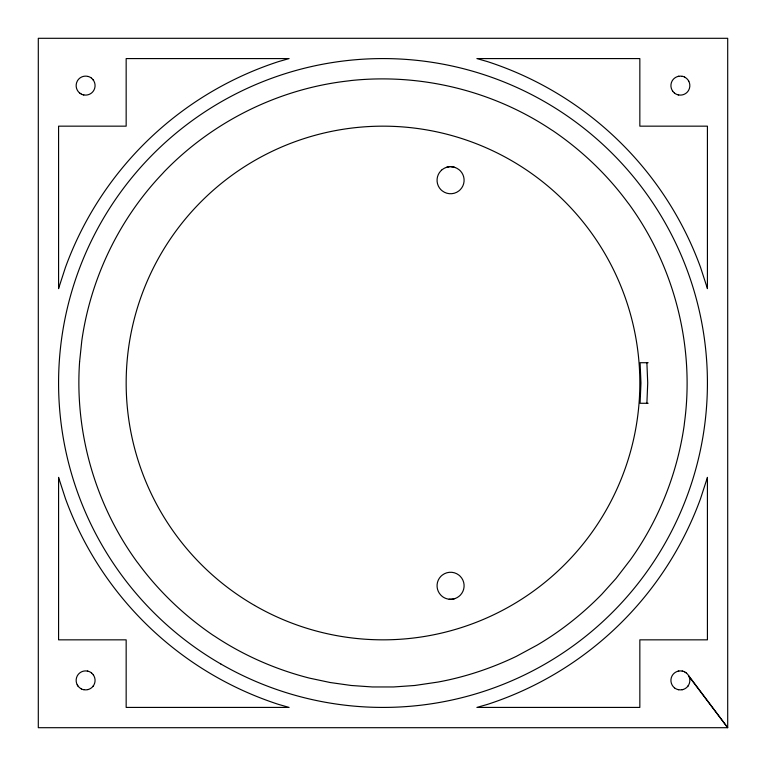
<?xml version="1.0" encoding="UTF-8"?>
<svg xmlns="http://www.w3.org/2000/svg" width="766" height="766" viewBox="0 0 766 766"><rect width="100%" height="100%" fill="white"/><g stroke="black" fill="none" stroke-linecap="round" stroke-linejoin="round"><path stroke-width="1.15" d="M646.887 403.28L647.72 383L646.887 362.72M58.58 288.543L65.436 267.42A337.94 337.94 0 0 1 278.565 61.596L289.108 58.58L126.16 58.58L126.16 126.16L58.58 126.16L58.58 288.629M707.42 477.457L700.564 498.58A337.94 337.94 0 0 1 487.435 704.404L476.892 707.42L639.84 707.42L639.84 639.84L707.42 639.84L707.42 477.371M648.132 362.72L640.089 362.72L640.96 383L640.089 403.28L648.132 403.28M689.036 676.541L727.7 727.7L38.3 727.7L38.3 38.3L727.7 38.3L727.7 727.7L688.04 674.827A9.489 9.489 0 0 0 686.25 672.931M672.73 91.173L672.031 90.053A9.47 9.47 0 0 1 672.021 81.167A9.623 9.623 0 0 1 673.142 79.53A9.47 9.47 0 0 1 674.559 78.151A9.652 9.652 0 0 1 678.791 76.274M93.27 674.827L93.969 675.947A9.47 9.47 0 0 1 93.969 684.833A9.623 9.623 0 0 1 92.858 686.47M707.42 288.543L700.564 267.42A337.94 337.94 0 0 0 487.435 61.596L476.892 58.58L639.84 58.58L639.84 126.16L707.42 126.16L707.42 288.629M58.58 477.457L65.436 498.58A337.94 337.94 0 0 0 278.565 704.404L289.108 707.42L126.16 707.42L126.16 639.84L58.58 639.84L58.58 477.371M454.765 598.619A13.587 13.587 0 0 1 451.997 599.203A13.434 13.434 0 0 1 449.173 599.203A13.587 13.587 0 0 1 446.396 598.619A13.529 13.529 0 0 1 442.241 596.427L440.862 595.153A13.529 13.529 0 0 1 440.833 576.367L442.269 575.113A13.529 13.529 0 0 1 458.901 575.103L460.309 576.377A13.529 13.529 0 0 1 460.318 595.163L458.911 596.417A13.529 13.529 0 0 1 449.163 599.223M83.302 94.793A9.47 9.47 0 0 0 87.908 94.793A9.652 9.652 0 0 0 91.441 93.069A9.489 9.489 0 0 0 93.27 91.173L93.969 90.053A9.47 9.47 0 0 0 93.969 81.167A9.623 9.623 0 0 0 92.858 79.53M87.908 76.428A9.47 9.47 0 0 0 83.302 76.428A9.604 9.604 0 0 0 81.464 77.107A9.623 9.623 0 0 0 79.836 78.103A9.47 9.47 0 0 0 78.362 79.53A9.623 9.623 0 0 0 77.261 81.167A9.47 9.47 0 0 0 77.251 90.053L77.96 91.173A9.489 9.489 0 0 0 79.75 93.069M91.432 78.151A9.47 9.47 0 0 1 93.27 80.047M81.464 94.113A9.652 9.652 0 0 1 79.788 93.069M91.47 672.931A9.489 9.489 0 0 1 93.299 674.827M93.27 685.953A9.47 9.47 0 0 1 91.432 687.849A9.652 9.652 0 0 1 87.86 689.592M87.908 689.572A9.47 9.47 0 0 1 83.954 689.706M77.95 685.953A9.47 9.47 0 0 0 79.788 687.849A9.652 9.652 0 0 0 81.464 688.893M77.251 684.833A9.47 9.47 0 0 1 77.251 675.947L77.96 674.827A9.489 9.489 0 0 1 79.788 672.931A9.652 9.652 0 0 1 81.464 671.887A9.604 9.604 0 0 1 83.322 671.207A9.47 9.47 0 0 1 87.908 671.207M87.994 76.428A9.604 9.604 0 0 1 91.566 78.17M688.739 81.167A9.47 9.47 0 0 1 688.739 90.053L688.04 91.173A9.489 9.489 0 0 1 686.212 93.069A9.652 9.652 0 0 1 684.536 94.113A9.604 9.604 0 0 1 682.037 94.936A9.47 9.47 0 0 1 678.082 94.793M678.082 76.428A9.47 9.47 0 0 1 682.037 76.294M688.739 675.947A9.47 9.47 0 0 1 688.739 684.833A9.623 9.623 0 0 1 687.638 686.47M688.04 685.953A9.47 9.47 0 0 1 686.212 687.849A9.623 9.623 0 0 1 684.488 688.94A9.604 9.604 0 0 1 682.037 689.706M682.688 689.572A9.47 9.47 0 0 1 678.082 689.572M674.559 687.849A9.47 9.47 0 0 1 673.132 686.47A9.623 9.623 0 0 1 672.031 684.833A9.47 9.47 0 0 1 672.021 675.947L672.73 674.827A9.489 9.489 0 0 1 674.559 672.931A9.652 9.652 0 0 1 678.791 671.045M678.082 671.207A9.47 9.47 0 0 1 682.688 671.207M446.415 167.381A13.587 13.587 0 0 1 449.173 166.796M451.078 166.729A13.587 13.587 0 0 1 454.784 167.381M83.81 94.955A9.652 9.652 0 0 1 81.292 94.132M682.19 76.274A9.652 9.652 0 0 1 684.708 77.088M684.536 77.107A9.652 9.652 0 0 1 686.212 78.151A9.47 9.47 0 0 1 688.04 80.047A9.652 9.652 0 0 1 688.797 81.225M678.647 689.706A9.604 9.604 0 0 1 674.434 687.83M682.19 671.045A9.652 9.652 0 0 1 684.708 671.868M674.53 93.069A9.489 9.489 0 0 1 672.701 91.173M678.647 94.936A9.604 9.604 0 0 1 674.434 93.05M684.536 671.887A9.652 9.652 0 0 1 686.212 672.931M87.353 671.064A9.604 9.604 0 0 1 91.566 672.95M83.81 689.726A9.652 9.652 0 0 1 81.292 688.912M78.314 686.422A9.652 9.652 0 0 1 77.203 684.775M79.597 361.782C74.618 432.464 95.262 504.468 136.942 561.775L138.32 563.537C158.888 591.438 184.309 615.615 212.919 635.148L214.825 636.335C243.693 655.514 275.856 669.541 309.416 678.111L330.184 682.525L351.211 685.484L372.381 686.958L393.619 686.958L414.789 685.484L438.008 682.056C465.134 677.077 491.466 668.268 516.332 656.366L536.976 645.211C560.76 631.241 582.495 613.968 601.789 594.282L615.988 578.502L630.313 559.917C658.76 520.229 677.24 473.637 684.191 425.331L684.421 423.1C694.877 346.586 674.501 266.635 629.058 204.225L627.68 202.463C607.112 174.562 581.691 150.385 553.081 130.852L551.175 129.665C492.864 90.733 420.907 73.201 351.211 80.516L348.99 80.832C279.293 88.483 212.9 121.315 164.211 171.718L162.718 173.384C119.19 218.952 90.656 278.317 81.809 340.669L79.597 361.782M441.542 170.186L440.862 170.847A13.529 13.529 0 0 0 440.833 189.633L442.269 190.887A13.529 13.529 0 0 0 458.901 190.897L460.309 189.623A13.529 13.529 0 0 0 460.318 170.837L458.911 169.583A13.529 13.529 0 0 0 442.241 169.573L441.542 170.186M220.79 663.959A324.42 324.42 0 0 0 707.42 383A324.42 324.42 0 0 0 220.79 102.041A324.42 324.42 0 0 0 220.79 663.959M254.58 605.427A256.84 256.84 0 0 0 639.84 383A256.84 256.84 0 0 0 254.58 160.573A256.84 256.84 0 0 0 254.58 605.427"/></g></svg>
